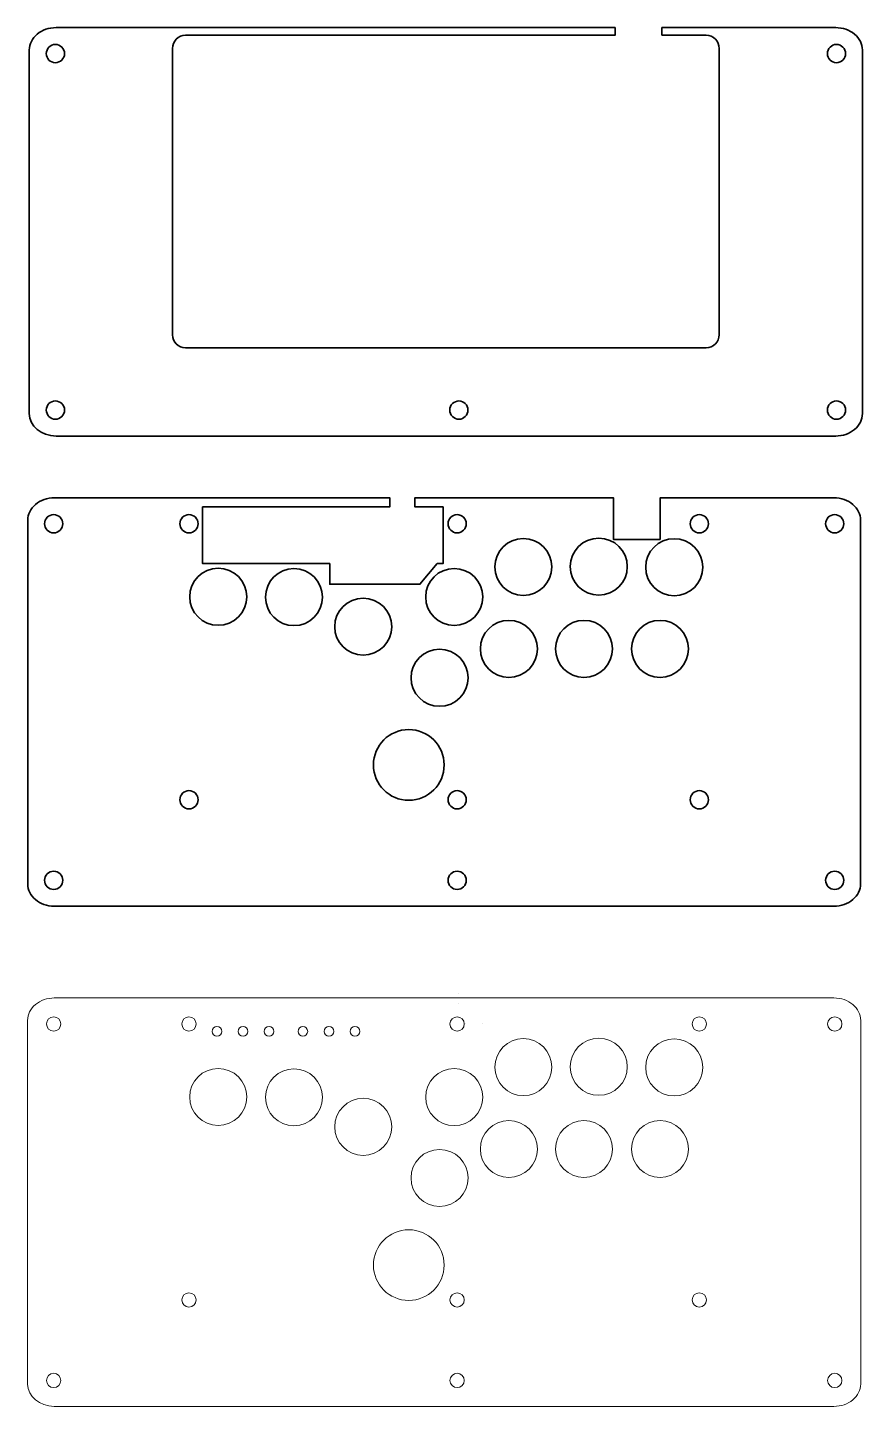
# Model space of a CAD drawing. Header units: millimetres. Extents: x 237 to 558, y -726 to 202.
# Drawn here: x 237 to 558, y -726 to -196 of the extents above; entities that cross this region are included whole.
import ezdxf

# ---------------------------------------------------------------- set-up
doc = ezdxf.new("R2010")
doc.units = ezdxf.units.MM
doc.header["$MEASUREMENT"] = 0
doc.layers.add('Layer 1', color=7, linetype='Continuous')

msp = doc.modelspace()

# ---------------------------------------------------------------- linework, layer by layer
at = {"layer": 'Layer 1', "color": 250, "lineweight": 35}
for points, knots in [([(480.5318, -199.3932), (486.0182, -199.3932), (491.6776, -199.3932), (497.5406, -199.3932), (498.8667, -199.3932), (500.1385, -199.92), (501.0761, -200.8577), (502.0138, -201.7953), (502.5406, -203.0671), (502.5406, -204.3932), (502.5406, -204.3932), (502.5406, -314.3932), (502.5406, -314.3932), (502.5406, -315.7193), (502.0138, -316.9911), (501.0761, -317.9287), (500.1385, -318.8664), (498.8667, -319.3932), (497.5406, -319.3932), (497.5406, -319.3932), (297.5406, -319.3932), (297.5406, -319.3932), (294.7792, -319.3932), (292.5406, -317.1546), (292.5406, -314.3932), (292.5406, -314.3932), (292.5406, -204.3932), (292.5406, -204.3932), (292.5406, -203.0671), (293.0674, -201.7953), (294.0051, -200.8577), (294.9427, -199.92), (296.2145, -199.3932), (297.5406, -199.3932), (352.5377, -199.3932), (407.5347, -199.3932), (462.5318, -199.3932), (462.5318, -199.3932), (462.5318, -196.4144), (462.5318, -196.4144), (462.5318, -196.4144), (247.8158, -196.4144), (247.8158, -196.4144), (245.0907, -196.4144), (242.4771, -197.3215), (240.5502, -198.9359), (238.6233, -200.5503), (237.5406, -202.74), (237.5406, -205.0231), (237.5406, -205.0231), (237.5406, -344.6844), (237.5406, -344.6844), (237.5406, -349.4389), (242.141, -353.2932), (247.8158, -353.2932), (247.8158, -353.2932), (547.2654, -353.2932), (547.2654, -353.2932), (549.9905, -353.2932), (552.6041, -352.3862), (554.531, -350.7717), (556.458, -349.1573), (557.5406, -346.9676), (557.5406, -344.6844), (557.5406, -344.6844), (557.5406, -205.0231), (557.5406, -205.0231), (557.5406, -202.74), (556.4579, -200.5503), (554.531, -198.9359), (552.6041, -197.3215), (549.9905, -196.4144), (547.2654, -196.4144), (547.2654, -196.4144), (480.5318, -196.4144), (480.5318, -196.4144), (480.5318, -196.4144), (480.5318, -199.3932), (480.5318, -199.3932)], [0, 0, 0, 0, 0.03846154, 0.03846154, 0.03846154, 0.07692308, 0.07692308, 0.07692308, 0.11538462, 0.11538462, 0.11538462, 0.15384615, 0.15384615, 0.15384615, 0.19230769, 0.19230769, 0.19230769, 0.23076923, 0.23076923, 0.23076923, 0.26923077, 0.26923077, 0.26923077, 0.30769231, 0.30769231, 0.30769231, 0.34615385, 0.34615385, 0.34615385, 0.38461538, 0.38461538, 0.38461538, 0.42307692, 0.42307692, 0.42307692, 0.46153846, 0.46153846, 0.46153846, 0.5, 0.5, 0.5, 0.53846154, 0.53846154, 0.53846154, 0.57692308, 0.57692308, 0.57692308, 0.61538462, 0.61538462, 0.61538462, 0.65384615, 0.65384615, 0.65384615, 0.69230769, 0.69230769, 0.69230769, 0.73076923, 0.73076923, 0.73076923, 0.76923077, 0.76923077, 0.76923077, 0.80769231, 0.80769231, 0.80769231, 0.84615385, 0.84615385, 0.84615385, 0.88461538, 0.88461538, 0.88461538, 0.92307692, 0.92307692, 0.92307692, 0.96153846, 0.96153846, 0.96153846, 1, 1, 1, 1]), ([(251.0723, -206.3932), (251.0723, -204.4602), (249.5053, -202.8932), (247.5723, -202.8932), (245.6393, -202.8932), (244.0723, -204.4602), (244.0723, -206.3932), (244.0723, -208.3262), (245.6393, -209.8932), (247.5723, -209.8932), (249.5053, -209.8932), (251.0723, -208.3262), (251.0723, -206.3932)], [0, 0, 0, 0, 0.25, 0.25, 0.25, 0.5, 0.5, 0.5, 0.75, 0.75, 0.75, 1, 1, 1, 1]), ([(551.0723, -206.3932), (551.0723, -204.4602), (549.5053, -202.8932), (547.5723, -202.8932), (545.6393, -202.8932), (544.0723, -204.4602), (544.0723, -206.3932), (544.0723, -208.3262), (545.6393, -209.8932), (547.5723, -209.8932), (549.5053, -209.8932), (551.0723, -208.3262), (551.0723, -206.3932)], [0, 0, 0, 0, 0.25, 0.25, 0.25, 0.5, 0.5, 0.5, 0.75, 0.75, 0.75, 1, 1, 1, 1]), ([(251.0723, -343.3251), (251.0723, -341.3921), (249.5053, -339.8251), (247.5723, -339.8251), (245.6393, -339.8251), (244.0723, -341.3921), (244.0723, -343.3251), (244.0723, -345.2581), (245.6393, -346.8251), (247.5723, -346.8251), (249.5053, -346.8251), (251.0723, -345.2581), (251.0723, -343.3251)], [0, 0, 0, 0, 0.25, 0.25, 0.25, 0.5, 0.5, 0.5, 0.75, 0.75, 0.75, 1, 1, 1, 1]), ([(406.0406, -343.3236), (406.0406, -341.3906), (404.4736, -339.8236), (402.5406, -339.8236), (400.6076, -339.8236), (399.0406, -341.3906), (399.0406, -343.3236), (399.0406, -345.2566), (400.6076, -346.8236), (402.5406, -346.8236), (404.4736, -346.8236), (406.0406, -345.2566), (406.0406, -343.3236)], [0, 0, 0, 0, 0.25, 0.25, 0.25, 0.5, 0.5, 0.5, 0.75, 0.75, 0.75, 1, 1, 1, 1]), ([(551.0723, -343.3236), (551.0723, -341.3906), (549.5053, -339.8236), (547.5723, -339.8236), (545.6393, -339.8236), (544.0723, -341.3906), (544.0723, -343.3236), (544.0723, -345.2566), (545.6393, -346.8236), (547.5723, -346.8236), (549.5053, -346.8236), (551.0723, -345.2566), (551.0723, -343.3236)], [0, 0, 0, 0, 0.25, 0.25, 0.25, 0.5, 0.5, 0.5, 0.75, 0.75, 0.75, 1, 1, 1, 1])]:
    msp.add_open_spline(points, degree=3, knots=knots, dxfattribs=at)
at = {"layer": 'Layer 1', "lineweight": 35}
for points, knots in [([(479.8659, -392.9852), (479.8659, -392.9852), (479.8659, -376.9852), (479.8659, -376.9852), (479.8659, -376.9852), (546.5995, -377.0445), (546.5995, -377.0445), (547.9579, -377.0445), (549.2885, -377.2706), (550.5192, -377.6976), (551.7495, -378.1246), (552.8807, -378.7529), (553.8407, -379.5571), (554.8001, -380.3608), (555.5494, -381.3079), (556.0584, -382.3376), (556.5672, -383.3668), (556.8366, -384.4795), (556.8366, -385.6151), (556.8366, -385.6151), (556.8366, -525.2764), (556.8366, -525.2764), (556.8366, -526.4121), (556.5672, -527.5248), (556.0584, -528.5541), (555.5493, -529.5839), (554.8001, -530.5308), (553.8407, -531.3345), (552.8808, -532.1387), (551.7495, -532.767), (550.5193, -533.194), (549.2886, -533.621), (547.958, -533.8471), (546.5995, -533.8471), (546.5995, -533.8471), (247.1499, -533.8471), (247.1499, -533.8471), (244.3217, -533.8471), (241.7615, -532.8869), (239.9086, -531.3345), (238.0577, -529.7838), (236.9128, -527.6417), (236.9128, -525.2764), (236.9128, -525.2764), (236.9128, -385.6151), (236.9128, -385.6151), (236.9128, -384.4795), (237.1822, -383.3668), (237.691, -382.3376), (238.2, -381.3079), (238.9493, -380.3608), (239.9087, -379.5571), (240.8687, -378.7529), (241.9999, -378.1246), (243.2302, -377.6976), (244.4609, -377.2706), (245.7915, -377.0445), (247.1499, -377.0445), (247.1499, -377.0445), (375.9798, -377.0445), (375.9798, -377.0445), (375.9798, -377.0445), (375.9798, -376.9683), (375.9798, -376.9683), (375.9798, -376.9683), (375.9798, -377.0064), (375.9798, -377.0064), (375.9798, -377.0064), (375.9798, -380.4932), (375.9798, -380.4932), (375.9798, -380.4932), (304.1018, -380.4932), (304.1018, -380.4932), (304.1018, -380.4932), (304.1018, -402.2932), (304.1018, -402.2932), (304.1018, -402.2932), (352.9171, -402.2932), (352.9171, -402.2932), (352.9171, -402.2932), (352.9171, -410.1867), (352.9171, -410.1867), (352.9171, -410.1867), (387.5775, -410.1867), (387.5775, -410.1867), (387.5775, -410.1867), (394.216, -402.2932), (394.216, -402.2932), (394.216, -402.2932), (396.4697, -402.2932), (396.4697, -402.2932), (396.4697, -402.2932), (396.4697, -380.4913), (396.4697, -380.4913), (396.4697, -380.4913), (385.6519, -380.4913), (385.6519, -380.4913), (385.6519, -380.4913), (385.6519, -377.0064), (385.6519, -377.0064), (385.6519, -377.0064), (385.6519, -376.9683), (385.6519, -376.9683), (385.6519, -376.9683), (385.6519, -377.0445), (385.6519, -377.0445), (385.6519, -377.0445), (461.8659, -376.9852), (461.8659, -376.9852), (461.8659, -376.9852), (461.8659, -392.9852), (461.8659, -392.9852), (461.8659, -392.9852), (479.8659, -392.9852), (479.8659, -392.9852)], [0, 0, 0, 0, 0.02631579, 0.02631579, 0.02631579, 0.05263158, 0.05263158, 0.05263158, 0.07894737, 0.07894737, 0.07894737, 0.10526316, 0.10526316, 0.10526316, 0.13157895, 0.13157895, 0.13157895, 0.15789474, 0.15789474, 0.15789474, 0.18421053, 0.18421053, 0.18421053, 0.21052632, 0.21052632, 0.21052632, 0.23684211, 0.23684211, 0.23684211, 0.26315789, 0.26315789, 0.26315789, 0.28947368, 0.28947368, 0.28947368, 0.31578947, 0.31578947, 0.31578947, 0.34210526, 0.34210526, 0.34210526, 0.36842105, 0.36842105, 0.36842105, 0.39473684, 0.39473684, 0.39473684, 0.42105263, 0.42105263, 0.42105263, 0.44736842, 0.44736842, 0.44736842, 0.47368421, 0.47368421, 0.47368421, 0.5, 0.5, 0.5, 0.52631579, 0.52631579, 0.52631579, 0.55263158, 0.55263158, 0.55263158, 0.57894737, 0.57894737, 0.57894737, 0.60526316, 0.60526316, 0.60526316, 0.63157895, 0.63157895, 0.63157895, 0.65789474, 0.65789474, 0.65789474, 0.68421053, 0.68421053, 0.68421053, 0.71052632, 0.71052632, 0.71052632, 0.73684211, 0.73684211, 0.73684211, 0.76315789, 0.76315789, 0.76315789, 0.78947368, 0.78947368, 0.78947368, 0.81578947, 0.81578947, 0.81578947, 0.84210526, 0.84210526, 0.84210526, 0.86842105, 0.86842105, 0.86842105, 0.89473684, 0.89473684, 0.89473684, 0.92105263, 0.92105263, 0.92105263, 0.94736842, 0.94736842, 0.94736842, 0.97368421, 0.97368421, 0.97368421, 1, 1, 1, 1]), ([(250.4064, -386.9852), (250.4064, -385.0522), (248.8394, -383.4852), (246.9064, -383.4852), (244.9734, -383.4852), (243.4064, -385.0522), (243.4064, -386.9852), (243.4064, -388.9182), (244.9734, -390.4852), (246.9064, -390.4852), (248.8394, -390.4852), (250.4064, -388.9182), (250.4064, -386.9852)], [0, 0, 0, 0, 0.25, 0.25, 0.25, 0.5, 0.5, 0.5, 0.75, 0.75, 0.75, 1, 1, 1, 1]), ([(302.3747, -386.9852), (302.3747, -385.0522), (300.8077, -383.4852), (298.8747, -383.4852), (296.9417, -383.4852), (295.3747, -385.0522), (295.3747, -386.9852), (295.3747, -388.9182), (296.9417, -390.4852), (298.8747, -390.4852), (300.8077, -390.4852), (302.3747, -388.9182), (302.3747, -386.9852)], [0, 0, 0, 0, 0.25, 0.25, 0.25, 0.5, 0.5, 0.5, 0.75, 0.75, 0.75, 1, 1, 1, 1]), ([(405.3747, -386.9853), (405.3747, -385.0522), (403.8077, -383.4853), (401.8747, -383.4853), (399.9417, -383.4852), (398.3747, -385.0522), (398.3747, -386.9852), (398.3747, -388.9183), (399.9417, -390.4852), (401.8747, -390.4852), (403.8077, -390.4853), (405.3747, -388.9183), (405.3747, -386.9853)], [0, 0, 0, 0, 0.25, 0.25, 0.25, 0.5, 0.5, 0.5, 0.75, 0.75, 0.75, 1, 1, 1, 1]), ([(498.3747, -386.9852), (498.3747, -385.0522), (496.8077, -383.4852), (494.8747, -383.4852), (492.9417, -383.4852), (491.3747, -385.0522), (491.3747, -386.9852), (491.3747, -388.9182), (492.9417, -390.4852), (494.8747, -390.4852), (496.8077, -390.4852), (498.3747, -388.9182), (498.3747, -386.9852)], [0, 0, 0, 0, 0.25, 0.25, 0.25, 0.5, 0.5, 0.5, 0.75, 0.75, 0.75, 1, 1, 1, 1]), ([(550.4064, -386.9852), (550.4064, -385.0522), (548.8394, -383.4852), (546.9064, -383.4852), (544.9734, -383.4852), (543.4064, -385.0522), (543.4064, -386.9852), (543.4064, -388.9182), (544.9734, -390.4852), (546.9064, -390.4852), (548.8394, -390.4852), (550.4064, -388.9182), (550.4064, -386.9852)], [0, 0, 0, 0, 0.25, 0.25, 0.25, 0.5, 0.5, 0.5, 0.75, 0.75, 0.75, 1, 1, 1, 1]), ([(438.2447, -403.5652), (438.2447, -397.5177), (433.3422, -392.6152), (427.2947, -392.6152), (421.2472, -392.6152), (416.3447, -397.5177), (416.3447, -403.5652), (416.3447, -409.6127), (421.2471, -414.5152), (427.2947, -414.5152), (433.3422, -414.5152), (438.2447, -409.6128), (438.2447, -403.5652)], [0, 0, 0, 0, 0.25, 0.25, 0.25, 0.5, 0.5, 0.5, 0.75, 0.75, 0.75, 1, 1, 1, 1]), ([(467.2147, -403.4452), (467.2147, -397.3977), (462.3122, -392.4952), (456.2647, -392.4952), (450.2172, -392.4952), (445.3147, -397.3977), (445.3147, -403.4452), (445.3147, -409.4927), (450.2171, -414.3952), (456.2647, -414.3952), (462.3122, -414.3952), (467.2147, -409.4928), (467.2147, -403.4452)], [0, 0, 0, 0, 0.25, 0.25, 0.25, 0.5, 0.5, 0.5, 0.75, 0.75, 0.75, 1, 1, 1, 1]), ([(496.1847, -403.6852), (496.1847, -397.6377), (491.2822, -392.7352), (485.2347, -392.7352), (479.1872, -392.7352), (474.2847, -397.6377), (474.2847, -403.6852), (474.2847, -409.7327), (479.1871, -414.6352), (485.2347, -414.6352), (491.2822, -414.6352), (496.1847, -409.7328), (496.1847, -403.6852)], [0, 0, 0, 0, 0.25, 0.25, 0.25, 0.5, 0.5, 0.5, 0.75, 0.75, 0.75, 1, 1, 1, 1]), ([(321.0497, -415.0352), (321.0497, -408.9877), (316.1472, -404.0852), (310.0997, -404.0852), (304.0522, -404.0852), (299.1497, -408.9877), (299.1497, -415.0352), (299.1497, -421.0827), (304.0521, -425.9852), (310.0997, -425.9852), (316.1472, -425.9852), (321.0497, -421.0828), (321.0497, -415.0352)], [0, 0, 0, 0, 0.25, 0.25, 0.25, 0.5, 0.5, 0.5, 0.75, 0.75, 0.75, 1, 1, 1, 1]), ([(350.1447, -415.1552), (350.1447, -409.1077), (345.2422, -404.2052), (339.1947, -404.2052), (333.1472, -404.2052), (328.2447, -409.1077), (328.2447, -415.1552), (328.2447, -421.2027), (333.1471, -426.1052), (339.1947, -426.1052), (345.2422, -426.1052), (350.1447, -421.2028), (350.1447, -415.1552)], [0, 0, 0, 0, 0.25, 0.25, 0.25, 0.5, 0.5, 0.5, 0.75, 0.75, 0.75, 1, 1, 1, 1]), ([(411.6847, -415.0952), (411.6847, -409.0477), (406.7822, -404.1452), (400.7347, -404.1452), (394.6872, -404.1452), (389.7847, -409.0477), (389.7847, -415.0952), (389.7847, -421.1427), (394.6871, -426.0452), (400.7347, -426.0452), (406.7822, -426.0452), (411.6847, -421.1428), (411.6847, -415.0952)], [0, 0, 0, 0, 0.25, 0.25, 0.25, 0.5, 0.5, 0.5, 0.75, 0.75, 0.75, 1, 1, 1, 1]), ([(376.7447, -426.5052), (376.7447, -420.4577), (371.8422, -415.5552), (365.7947, -415.5552), (359.7472, -415.5552), (354.8447, -420.4577), (354.8447, -426.5052), (354.8447, -432.5527), (359.7471, -437.4552), (365.7947, -437.4552), (371.8422, -437.4552), (376.7447, -432.5528), (376.7447, -426.5052)], [0, 0, 0, 0, 0.25, 0.25, 0.25, 0.5, 0.5, 0.5, 0.75, 0.75, 0.75, 1, 1, 1, 1]), ([(432.6847, -435.0252), (432.6847, -428.9777), (427.7822, -424.0752), (421.7347, -424.0752), (415.6872, -424.0752), (410.7847, -428.9777), (410.7847, -435.0252), (410.7847, -441.0727), (415.6871, -445.9752), (421.7347, -445.9752), (427.7822, -445.9752), (432.6847, -441.0728), (432.6847, -435.0252)], [0, 0, 0, 0, 0.25, 0.25, 0.25, 0.5, 0.5, 0.5, 0.75, 0.75, 0.75, 1, 1, 1, 1]), ([(461.5347, -435.0252), (461.5347, -428.9777), (456.6322, -424.0752), (450.5847, -424.0752), (444.5372, -424.0752), (439.6347, -428.9777), (439.6347, -435.0252), (439.6347, -441.0727), (444.5371, -445.9752), (450.5847, -445.9752), (456.6322, -445.9752), (461.5347, -441.0728), (461.5347, -435.0252)], [0, 0, 0, 0, 0.25, 0.25, 0.25, 0.5, 0.5, 0.5, 0.75, 0.75, 0.75, 1, 1, 1, 1]), ([(490.7447, -435.0252), (490.7447, -428.9777), (485.8422, -424.0752), (479.7947, -424.0752), (473.7472, -424.0752), (468.8447, -428.9777), (468.8447, -435.0252), (468.8447, -441.0727), (473.7471, -445.9752), (479.7947, -445.9752), (485.8422, -445.9752), (490.7447, -441.0728), (490.7447, -435.0252)], [0, 0, 0, 0, 0.25, 0.25, 0.25, 0.5, 0.5, 0.5, 0.75, 0.75, 0.75, 1, 1, 1, 1]), ([(406.0747, -446.1352), (406.0747, -440.0877), (401.1722, -435.1852), (395.1247, -435.1852), (389.0772, -435.1852), (384.1747, -440.0877), (384.1747, -446.1352), (384.1747, -452.1827), (389.0771, -457.0852), (395.1247, -457.0852), (401.1722, -457.0852), (406.0747, -452.1828), (406.0747, -446.1352)], [0, 0, 0, 0, 0.25, 0.25, 0.25, 0.5, 0.5, 0.5, 0.75, 0.75, 0.75, 1, 1, 1, 1]), ([(396.8697, -479.6052), (396.8697, -472.1079), (390.792, -466.0302), (383.2947, -466.0302), (375.7975, -466.0302), (369.7197, -472.1079), (369.7197, -479.6052), (369.7197, -487.1024), (375.7974, -493.1802), (383.2946, -493.1802), (390.7919, -493.1802), (396.8697, -487.1025), (396.8697, -479.6052)], [0, 0, 0, 0, 0.25, 0.25, 0.25, 0.5, 0.5, 0.5, 0.75, 0.75, 0.75, 1, 1, 1, 1]), ([(302.3747, -492.9852), (302.3747, -491.0522), (300.8077, -489.4852), (298.8747, -489.4852), (296.9417, -489.4852), (295.3747, -491.0522), (295.3747, -492.9852), (295.3747, -494.9182), (296.9417, -496.4852), (298.8747, -496.4852), (300.8077, -496.4852), (302.3747, -494.9182), (302.3747, -492.9852)], [0, 0, 0, 0, 0.25, 0.25, 0.25, 0.5, 0.5, 0.5, 0.75, 0.75, 0.75, 1, 1, 1, 1]), ([(405.3746, -492.9853), (405.3746, -491.0522), (403.8077, -489.4854), (401.8747, -489.4854), (399.9417, -489.4853), (398.3747, -491.0522), (398.3747, -492.9852), (398.3747, -494.9183), (399.9417, -496.4851), (401.8747, -496.4851), (403.8077, -496.4853), (405.3746, -494.9183), (405.3746, -492.9853)], [0, 0, 0, 0, 0.25, 0.25, 0.25, 0.5, 0.5, 0.5, 0.75, 0.75, 0.75, 1, 1, 1, 1]), ([(498.3747, -492.9852), (498.3747, -491.0522), (496.8077, -489.4852), (494.8747, -489.4852), (492.9417, -489.4852), (491.3747, -491.0522), (491.3747, -492.9852), (491.3747, -494.9182), (492.9417, -496.4852), (494.8747, -496.4852), (496.8077, -496.4852), (498.3747, -494.9182), (498.3747, -492.9852)], [0, 0, 0, 0, 0.25, 0.25, 0.25, 0.5, 0.5, 0.5, 0.75, 0.75, 0.75, 1, 1, 1, 1]), ([(250.4064, -523.9171), (250.4064, -521.9841), (248.8394, -520.4171), (246.9064, -520.4171), (244.9734, -520.4171), (243.4064, -521.9841), (243.4064, -523.9171), (243.4064, -525.8501), (244.9734, -527.4171), (246.9064, -527.4171), (248.8394, -527.4171), (250.4064, -525.8501), (250.4064, -523.9171)], [0, 0, 0, 0, 0.25, 0.25, 0.25, 0.5, 0.5, 0.5, 0.75, 0.75, 0.75, 1, 1, 1, 1]), ([(405.3747, -523.9156), (405.3747, -521.9826), (403.8077, -520.4156), (401.8747, -520.4156), (399.9417, -520.4156), (398.3747, -521.9826), (398.3747, -523.9156), (398.3747, -525.8486), (399.9417, -527.4156), (401.8747, -527.4156), (403.8077, -527.4156), (405.3747, -525.8486), (405.3747, -523.9156)], [0, 0, 0, 0, 0.25, 0.25, 0.25, 0.5, 0.5, 0.5, 0.75, 0.75, 0.75, 1, 1, 1, 1]), ([(550.4064, -523.9156), (550.4064, -521.9826), (548.8394, -520.4156), (546.9064, -520.4156), (544.9734, -520.4156), (543.4064, -521.9826), (543.4064, -523.9156), (543.4064, -525.8486), (544.9734, -527.4156), (546.9064, -527.4156), (548.8394, -527.4156), (550.4064, -525.8486), (550.4064, -523.9156)], [0, 0, 0, 0, 0.25, 0.25, 0.25, 0.5, 0.5, 0.5, 0.75, 0.75, 0.75, 1, 1, 1, 1])]:
    msp.add_open_spline(points, degree=3, knots=knots, dxfattribs=at)
at = {"layer": 'Layer 1', "lineweight": 9}
for points, knots in [([(247.1499, -569.1044), (244.4248, -569.1044), (241.8112, -570.0115), (239.8843, -571.6259), (237.9574, -573.2403), (236.8747, -575.43), (236.8747, -577.7131), (236.8747, -577.7131), (236.8747, -717.3744), (236.8747, -717.3744), (236.8747, -722.1289), (241.4751, -725.9832), (247.1499, -725.9832), (247.1499, -725.9832), (546.5995, -725.9832), (546.5995, -725.9832), (549.3246, -725.9832), (551.9382, -725.0762), (553.8651, -723.4617), (555.7921, -721.8473), (556.8747, -719.6576), (556.8747, -717.3744), (556.8747, -717.3744), (556.8747, -577.7131), (556.8747, -577.7131), (556.8747, -575.43), (555.792, -573.2403), (553.8651, -571.6259), (551.9382, -570.0115), (549.3246, -569.1044), (546.5995, -569.1044), (546.5995, -569.1044), (247.1499, -569.1044), (247.1499, -569.1044)], [0, 0, 0, 0, 0.09090909, 0.09090909, 0.09090909, 0.18181818, 0.18181818, 0.18181818, 0.27272727, 0.27272727, 0.27272727, 0.36363636, 0.36363636, 0.36363636, 0.45454545, 0.45454545, 0.45454545, 0.54545455, 0.54545455, 0.54545455, 0.63636364, 0.63636364, 0.63636364, 0.72727273, 0.72727273, 0.72727273, 0.81818182, 0.81818182, 0.81818182, 0.90909091, 0.90909091, 0.90909091, 1, 1, 1, 1]), ([(249.6564, -579.0832), (249.6564, -577.5644), (248.4252, -576.3332), (246.9064, -576.3332), (245.3876, -576.3332), (244.1564, -577.5644), (244.1564, -579.0832), (244.1564, -580.602), (245.3876, -581.8332), (246.9064, -581.8332), (248.4252, -581.8332), (249.6564, -580.602), (249.6564, -579.0832)], [0, 0, 0, 0, 0.25, 0.25, 0.25, 0.5, 0.5, 0.5, 0.75, 0.75, 0.75, 1, 1, 1, 1]), ([(301.6247, -579.0832), (301.6247, -577.5644), (300.3935, -576.3332), (298.8747, -576.3332), (297.3559, -576.3332), (296.1247, -577.5644), (296.1247, -579.0832), (296.1247, -580.602), (297.3559, -581.8332), (298.8747, -581.8332), (300.3935, -581.8332), (301.6247, -580.602), (301.6247, -579.0832)], [0, 0, 0, 0, 0.25, 0.25, 0.25, 0.5, 0.5, 0.5, 0.75, 0.75, 0.75, 1, 1, 1, 1]), ([(404.6247, -579.0832), (404.6247, -577.5644), (403.3935, -576.3332), (401.8747, -576.3332), (400.3559, -576.3332), (399.1247, -577.5644), (399.1247, -579.0832), (399.1247, -580.602), (400.3559, -581.8332), (401.8747, -581.8332), (403.3935, -581.8332), (404.6247, -580.602), (404.6247, -579.0832)], [0, 0, 0, 0, 0.25, 0.25, 0.25, 0.5, 0.5, 0.5, 0.75, 0.75, 0.75, 1, 1, 1, 1]), ([(497.6247, -579.0832), (497.6247, -577.5644), (496.3935, -576.3332), (494.8747, -576.3332), (493.3559, -576.3332), (492.1247, -577.5644), (492.1247, -579.0832), (492.1247, -580.602), (493.3559, -581.8332), (494.8747, -581.8332), (496.3935, -581.8332), (497.6247, -580.602), (497.6247, -579.0832)], [0, 0, 0, 0, 0.25, 0.25, 0.25, 0.5, 0.5, 0.5, 0.75, 0.75, 0.75, 1, 1, 1, 1]), ([(549.6564, -579.0832), (549.6564, -577.5644), (548.4252, -576.3332), (546.9064, -576.3332), (545.3876, -576.3332), (544.1564, -577.5644), (544.1564, -579.0832), (544.1564, -580.602), (545.3876, -581.8332), (546.9064, -581.8332), (548.4252, -581.8332), (549.6564, -580.602), (549.6564, -579.0832)], [0, 0, 0, 0, 0.25, 0.25, 0.25, 0.5, 0.5, 0.5, 0.75, 0.75, 0.75, 1, 1, 1, 1]), ([(311.4747, -581.9332), (311.4747, -580.9115), (310.6464, -580.0832), (309.6247, -580.0832), (308.603, -580.0832), (307.7747, -580.9115), (307.7747, -581.9332), (307.7747, -582.9549), (308.603, -583.7832), (309.6247, -583.7832), (310.6464, -583.7832), (311.4747, -582.9549), (311.4747, -581.9332)], [0, 0, 0, 0, 0.25, 0.25, 0.25, 0.5, 0.5, 0.5, 0.75, 0.75, 0.75, 1, 1, 1, 1]), ([(321.4747, -581.9332), (321.4747, -580.9115), (320.6464, -580.0832), (319.6247, -580.0832), (318.603, -580.0832), (317.7747, -580.9115), (317.7747, -581.9332), (317.7747, -582.9549), (318.603, -583.7832), (319.6247, -583.7832), (320.6464, -583.7832), (321.4747, -582.9549), (321.4747, -581.9332)], [0, 0, 0, 0, 0.25, 0.25, 0.25, 0.5, 0.5, 0.5, 0.75, 0.75, 0.75, 1, 1, 1, 1]), ([(331.4747, -581.9332), (331.4747, -580.9115), (330.6464, -580.0832), (329.6247, -580.0832), (328.603, -580.0832), (327.7747, -580.9115), (327.7747, -581.9332), (327.7747, -582.9549), (328.603, -583.7832), (329.6247, -583.7832), (330.6464, -583.7832), (331.4747, -582.9549), (331.4747, -581.9332)], [0, 0, 0, 0, 0.25, 0.25, 0.25, 0.5, 0.5, 0.5, 0.75, 0.75, 0.75, 1, 1, 1, 1]), ([(344.4747, -581.9332), (344.4747, -580.9115), (343.6464, -580.0832), (342.6247, -580.0832), (341.603, -580.0832), (340.7747, -580.9115), (340.7747, -581.9332), (340.7747, -582.9549), (341.603, -583.7832), (342.6247, -583.7832), (343.6464, -583.7832), (344.4747, -582.9549), (344.4747, -581.9332)], [0, 0, 0, 0, 0.25, 0.25, 0.25, 0.5, 0.5, 0.5, 0.75, 0.75, 0.75, 1, 1, 1, 1]), ([(354.4747, -581.9332), (354.4747, -580.9115), (353.6464, -580.0832), (352.6247, -580.0832), (351.603, -580.0832), (350.7747, -580.9115), (350.7747, -581.9332), (350.7747, -582.9549), (351.603, -583.7832), (352.6247, -583.7832), (353.6464, -583.7832), (354.4747, -582.9549), (354.4747, -581.9332)], [0, 0, 0, 0, 0.25, 0.25, 0.25, 0.5, 0.5, 0.5, 0.75, 0.75, 0.75, 1, 1, 1, 1]), ([(364.4747, -581.9332), (364.4747, -580.9115), (363.6464, -580.0832), (362.6247, -580.0832), (361.603, -580.0832), (360.7747, -580.9115), (360.7747, -581.9332), (360.7747, -582.9549), (361.603, -583.7832), (362.6247, -583.7832), (363.6464, -583.7832), (364.4747, -582.9549), (364.4747, -581.9332)], [0, 0, 0, 0, 0.25, 0.25, 0.25, 0.5, 0.5, 0.5, 0.75, 0.75, 0.75, 1, 1, 1, 1]), ([(438.2447, -595.6632), (438.2447, -589.6157), (433.3422, -584.7132), (427.2947, -584.7132), (421.2472, -584.7132), (416.3447, -589.6157), (416.3447, -595.6632), (416.3447, -601.7107), (421.2471, -606.6132), (427.2947, -606.6132), (433.3422, -606.6132), (438.2447, -601.7108), (438.2447, -595.6632)], [0, 0, 0, 0, 0.25, 0.25, 0.25, 0.5, 0.5, 0.5, 0.75, 0.75, 0.75, 1, 1, 1, 1]), ([(467.2147, -595.5432), (467.2147, -589.4957), (462.3122, -584.5932), (456.2647, -584.5932), (450.2172, -584.5932), (445.3147, -589.4957), (445.3147, -595.5432), (445.3147, -601.5907), (450.2171, -606.4932), (456.2647, -606.4932), (462.3122, -606.4932), (467.2147, -601.5908), (467.2147, -595.5432)], [0, 0, 0, 0, 0.25, 0.25, 0.25, 0.5, 0.5, 0.5, 0.75, 0.75, 0.75, 1, 1, 1, 1]), ([(496.1847, -595.7832), (496.1847, -589.7357), (491.2822, -584.8332), (485.2347, -584.8332), (479.1872, -584.8332), (474.2847, -589.7357), (474.2847, -595.7832), (474.2847, -601.8307), (479.1871, -606.7332), (485.2347, -606.7332), (491.2822, -606.7332), (496.1847, -601.8308), (496.1847, -595.7832)], [0, 0, 0, 0, 0.25, 0.25, 0.25, 0.5, 0.5, 0.5, 0.75, 0.75, 0.75, 1, 1, 1, 1]), ([(321.0497, -607.1332), (321.0497, -601.0857), (316.1472, -596.1832), (310.0997, -596.1832), (304.0522, -596.1832), (299.1497, -601.0857), (299.1497, -607.1332), (299.1497, -613.1807), (304.0521, -618.0832), (310.0997, -618.0832), (316.1472, -618.0832), (321.0497, -613.1808), (321.0497, -607.1332)], [0, 0, 0, 0, 0.25, 0.25, 0.25, 0.5, 0.5, 0.5, 0.75, 0.75, 0.75, 1, 1, 1, 1]), ([(350.1447, -607.2532), (350.1447, -601.2057), (345.2422, -596.3032), (339.1947, -596.3032), (333.1472, -596.3032), (328.2447, -601.2057), (328.2447, -607.2532), (328.2447, -613.3007), (333.1471, -618.2032), (339.1947, -618.2032), (345.2422, -618.2032), (350.1447, -613.3008), (350.1447, -607.2532)], [0, 0, 0, 0, 0.25, 0.25, 0.25, 0.5, 0.5, 0.5, 0.75, 0.75, 0.75, 1, 1, 1, 1]), ([(411.6847, -607.1932), (411.6847, -601.1457), (406.7822, -596.2432), (400.7347, -596.2432), (394.6872, -596.2432), (389.7847, -601.1457), (389.7847, -607.1932), (389.7847, -613.2407), (394.6871, -618.1432), (400.7347, -618.1432), (406.7822, -618.1432), (411.6847, -613.2408), (411.6847, -607.1932)], [0, 0, 0, 0, 0.25, 0.25, 0.25, 0.5, 0.5, 0.5, 0.75, 0.75, 0.75, 1, 1, 1, 1]), ([(376.7447, -618.6032), (376.7447, -612.5557), (371.8422, -607.6532), (365.7947, -607.6532), (359.7472, -607.6532), (354.8447, -612.5557), (354.8447, -618.6032), (354.8447, -624.6507), (359.7471, -629.5532), (365.7947, -629.5532), (371.8422, -629.5532), (376.7447, -624.6508), (376.7447, -618.6032)], [0, 0, 0, 0, 0.25, 0.25, 0.25, 0.5, 0.5, 0.5, 0.75, 0.75, 0.75, 1, 1, 1, 1]), ([(432.6847, -627.1232), (432.6847, -621.0757), (427.7822, -616.1732), (421.7347, -616.1732), (415.6872, -616.1732), (410.7847, -621.0757), (410.7847, -627.1232), (410.7847, -633.1707), (415.6871, -638.0732), (421.7347, -638.0732), (427.7822, -638.0732), (432.6847, -633.1708), (432.6847, -627.1232)], [0, 0, 0, 0, 0.25, 0.25, 0.25, 0.5, 0.5, 0.5, 0.75, 0.75, 0.75, 1, 1, 1, 1]), ([(461.5347, -627.1232), (461.5347, -621.0757), (456.6322, -616.1732), (450.5847, -616.1732), (444.5372, -616.1732), (439.6347, -621.0757), (439.6347, -627.1232), (439.6347, -633.1707), (444.5371, -638.0732), (450.5847, -638.0732), (456.6322, -638.0732), (461.5347, -633.1708), (461.5347, -627.1232)], [0, 0, 0, 0, 0.25, 0.25, 0.25, 0.5, 0.5, 0.5, 0.75, 0.75, 0.75, 1, 1, 1, 1]), ([(490.7447, -627.1232), (490.7447, -621.0757), (485.8422, -616.1732), (479.7947, -616.1732), (473.7472, -616.1732), (468.8447, -621.0757), (468.8447, -627.1232), (468.8447, -633.1707), (473.7471, -638.0732), (479.7947, -638.0732), (485.8422, -638.0732), (490.7447, -633.1708), (490.7447, -627.1232)], [0, 0, 0, 0, 0.25, 0.25, 0.25, 0.5, 0.5, 0.5, 0.75, 0.75, 0.75, 1, 1, 1, 1]), ([(406.0747, -638.2332), (406.0747, -632.1857), (401.1722, -627.2832), (395.1247, -627.2832), (389.0772, -627.2832), (384.1747, -632.1857), (384.1747, -638.2332), (384.1747, -644.2807), (389.0771, -649.1832), (395.1247, -649.1832), (401.1722, -649.1832), (406.0747, -644.2808), (406.0747, -638.2332)], [0, 0, 0, 0, 0.25, 0.25, 0.25, 0.5, 0.5, 0.5, 0.75, 0.75, 0.75, 1, 1, 1, 1]), ([(396.8697, -671.7032), (396.8697, -664.2059), (390.792, -658.1282), (383.2947, -658.1282), (375.7975, -658.1282), (369.7197, -664.2059), (369.7197, -671.7032), (369.7197, -679.2004), (375.7974, -685.2782), (383.2946, -685.2782), (390.7919, -685.2782), (396.8697, -679.2005), (396.8697, -671.7032)], [0, 0, 0, 0, 0.25, 0.25, 0.25, 0.5, 0.5, 0.5, 0.75, 0.75, 0.75, 1, 1, 1, 1]), ([(301.6247, -685.0832), (301.6247, -683.5644), (300.3935, -682.3332), (298.8747, -682.3332), (297.3559, -682.3332), (296.1247, -683.5644), (296.1247, -685.0832), (296.1247, -686.602), (297.3559, -687.8332), (298.8747, -687.8332), (300.3935, -687.8332), (301.6247, -686.602), (301.6247, -685.0832)], [0, 0, 0, 0, 0.25, 0.25, 0.25, 0.5, 0.5, 0.5, 0.75, 0.75, 0.75, 1, 1, 1, 1]), ([(404.6247, -685.0832), (404.6247, -683.5644), (403.3935, -682.3332), (401.8747, -682.3332), (400.3559, -682.3332), (399.1247, -683.5644), (399.1247, -685.0832), (399.1247, -686.602), (400.3559, -687.8332), (401.8747, -687.8332), (403.3935, -687.8332), (404.6247, -686.602), (404.6247, -685.0832)], [0, 0, 0, 0, 0.25, 0.25, 0.25, 0.5, 0.5, 0.5, 0.75, 0.75, 0.75, 1, 1, 1, 1]), ([(497.6247, -685.0832), (497.6247, -683.5644), (496.3935, -682.3332), (494.8747, -682.3332), (493.3559, -682.3332), (492.1247, -683.5644), (492.1247, -685.0832), (492.1247, -686.602), (493.3559, -687.8332), (494.8747, -687.8332), (496.3935, -687.8332), (497.6247, -686.602), (497.6247, -685.0832)], [0, 0, 0, 0, 0.25, 0.25, 0.25, 0.5, 0.5, 0.5, 0.75, 0.75, 0.75, 1, 1, 1, 1]), ([(249.6564, -716.0151), (249.6564, -714.4963), (248.4252, -713.2651), (246.9064, -713.2651), (245.3876, -713.2651), (244.1564, -714.4963), (244.1564, -716.0151), (244.1564, -717.5339), (245.3876, -718.7651), (246.9064, -718.7651), (248.4252, -718.7651), (249.6564, -717.5339), (249.6564, -716.0151)], [0, 0, 0, 0, 0.25, 0.25, 0.25, 0.5, 0.5, 0.5, 0.75, 0.75, 0.75, 1, 1, 1, 1]), ([(404.6247, -716.0136), (404.6247, -714.4948), (403.3935, -713.2636), (401.8747, -713.2636), (400.3559, -713.2636), (399.1247, -714.4948), (399.1247, -716.0136), (399.1247, -717.5324), (400.3559, -718.7636), (401.8747, -718.7636), (403.3935, -718.7636), (404.6247, -717.5324), (404.6247, -716.0136)], [0, 0, 0, 0, 0.25, 0.25, 0.25, 0.5, 0.5, 0.5, 0.75, 0.75, 0.75, 1, 1, 1, 1]), ([(549.6564, -716.0136), (549.6564, -714.4948), (548.4252, -713.2636), (546.9064, -713.2636), (545.3876, -713.2636), (544.1564, -714.4948), (544.1564, -716.0136), (544.1564, -717.5324), (545.3876, -718.7636), (546.9064, -718.7636), (548.4252, -718.7636), (549.6564, -717.5324), (549.6564, -716.0136)], [0, 0, 0, 0, 0.25, 0.25, 0.25, 0.5, 0.5, 0.5, 0.75, 0.75, 0.75, 1, 1, 1, 1])]:
    msp.add_open_spline(points, degree=3, knots=knots, dxfattribs=at)
at = {"layer": 'Layer 1', "lineweight": 35}
for points in [[(402.3747, -567.5832), (402.3747, -567.5832), (402.3747, -567.5832), (402.3747, -567.5832)], [(402.3747, -567.5832), (402.3747, -567.5832), (402.3747, -567.5832), (402.3747, -567.5832)], [(402.3747, -567.5832), (402.3747, -567.5832), (402.3747, -567.5832), (402.3747, -567.5832)], [(402.3747, -567.5832), (402.3747, -567.5832), (402.3747, -567.5832), (402.3747, -567.5832)], [(402.3747, -567.5832), (402.3747, -567.5832), (402.3747, -567.5832), (402.3747, -567.5832)], [(402.3747, -567.5832), (402.3747, -567.5832), (402.3747, -567.5832), (402.3747, -567.5832)], [(402.3747, -571.0832), (402.3747, -571.0832), (402.3747, -571.0832), (402.3747, -571.0832)], [(402.3747, -571.0832), (402.3747, -571.0832), (402.3747, -571.0832), (402.3747, -571.0832)], [(402.3747, -571.0832), (402.3747, -571.0832), (402.3747, -571.0832), (402.3747, -571.0832)], [(402.3747, -571.0832), (402.3747, -571.0832), (402.3747, -571.0832), (402.3747, -571.0832)], [(402.3747, -571.0832), (402.3747, -571.0832), (402.3747, -571.0832), (402.3747, -571.0832)], [(402.3747, -571.0832), (402.3747, -571.0832), (402.3747, -571.0832), (402.3747, -571.0832)], [(405.0747, -579.0833), (405.0747, -579.0833), (405.0747, -579.0833), (405.0747, -579.0833)], [(405.0747, -579.0833), (405.0747, -579.0833), (405.0747, -579.0833), (405.0747, -579.0833)], [(405.0747, -579.0833), (405.0747, -579.0833), (405.0747, -579.0833), (405.0747, -579.0833)], [(405.0747, -579.0833), (405.0747, -579.0833), (405.0747, -579.0833), (405.0747, -579.0833)], [(411.6747, -579.0832), (411.6747, -579.0832), (411.6747, -579.0832), (411.6747, -579.0832)], [(411.6747, -579.0832), (411.6747, -579.0832), (411.6747, -579.0832), (411.6747, -579.0832)], [(411.6747, -579.0832), (411.6747, -579.0832), (411.6747, -579.0832), (411.6747, -579.0832)], [(411.6747, -579.0832), (411.6747, -579.0832), (411.6747, -579.0832), (411.6747, -579.0832)], [(411.6747, -579.0832), (411.6747, -579.0832), (411.6747, -579.0832), (411.6747, -579.0832)], [(411.6747, -579.0832), (411.6747, -579.0832), (411.6747, -579.0832), (411.6747, -579.0832)]]:
    msp.add_open_spline(points, degree=3, dxfattribs=at)

doc.saveas('drawing.dxf')
